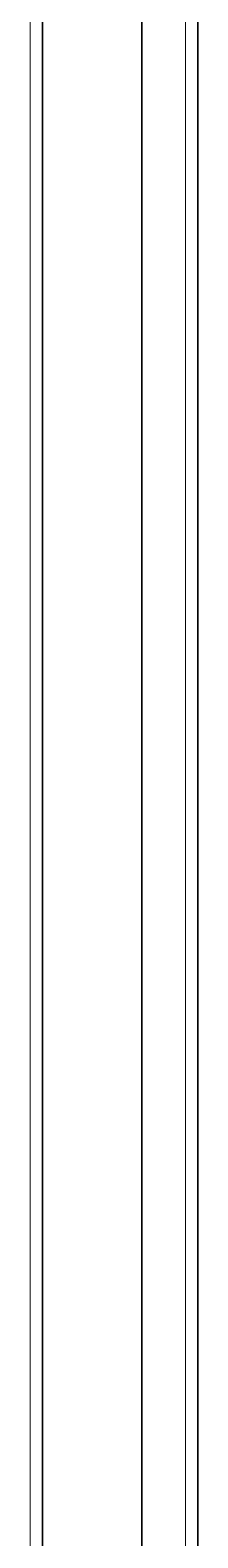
# Model space of a CAD drawing. Extents: x -45 to 645, y -160 to 467.
# Drawn here: x 641.94 to 644.64, y 137.28 to 161.55 of the extents above; entities that cross this region are included whole.
import ezdxf

# ---------------------------------------------------------------- set-up
doc = ezdxf.new("R2010")
doc.units = 0

msp = doc.modelspace()

# ---------------------------------------------------------------- linework, layer by layer
at = {"color": 7, "lineweight": 35}
for p, q in [((643.744, 237.401), (643.744, 69.801)), ((644.643, 237.401), (644.643, 69.801)), ((642.143, 206.415), (642.143, 69.801)), ((644.643, 178.938), (644.643, 149.534))]:
    msp.add_line(p, q, dxfattribs=at)
at = {"color": 7, "lineweight": 13}
for p, q in [((644.443, 69.801), (644.443, 237.401)), ((641.943, 69.801), (641.943, 206.415))]:
    msp.add_line(p, q, dxfattribs=at)
at = {"color": 7, "lineweight": 35, "ltscale": 0.029059}
msp.add_line((644.643, 160.384), (644.643, 161.547), dxfattribs=at)
at = {"color": 7, "lineweight": 35, "ltscale": 0.053997}
msp.add_line((644.643, 158.224), (644.643, 160.384), dxfattribs=at)
at = {"color": 7, "lineweight": 35, "ltscale": 0.009975}
for p, q in [((644.643, 157.825), (644.643, 158.224)), ((644.643, 154.104), (644.643, 154.503))]:
    msp.add_line(p, q, dxfattribs=at)
at = {"color": 7, "lineweight": 35, "ltscale": 0.083057}
msp.add_line((644.643, 154.503), (644.643, 157.825), dxfattribs=at)
at = {"color": 7, "lineweight": 35, "ltscale": 0.04488}
msp.add_line((644.643, 152.309), (644.643, 154.104), dxfattribs=at)
at = {"color": 7, "lineweight": 35, "ltscale": 0.002941}
msp.add_line((644.643, 149.534), (644.643, 149.416), dxfattribs=at)
at = {"color": 7, "lineweight": 35, "ltscale": 0.001202}
msp.add_line((644.643, 149.416), (644.643, 149.368), dxfattribs=at)
at = {"color": 7, "lineweight": 35, "ltscale": 0.001009}
msp.add_line((644.643, 149.356), (644.643, 149.397), dxfattribs=at)

doc.saveas('drawing.dxf')
